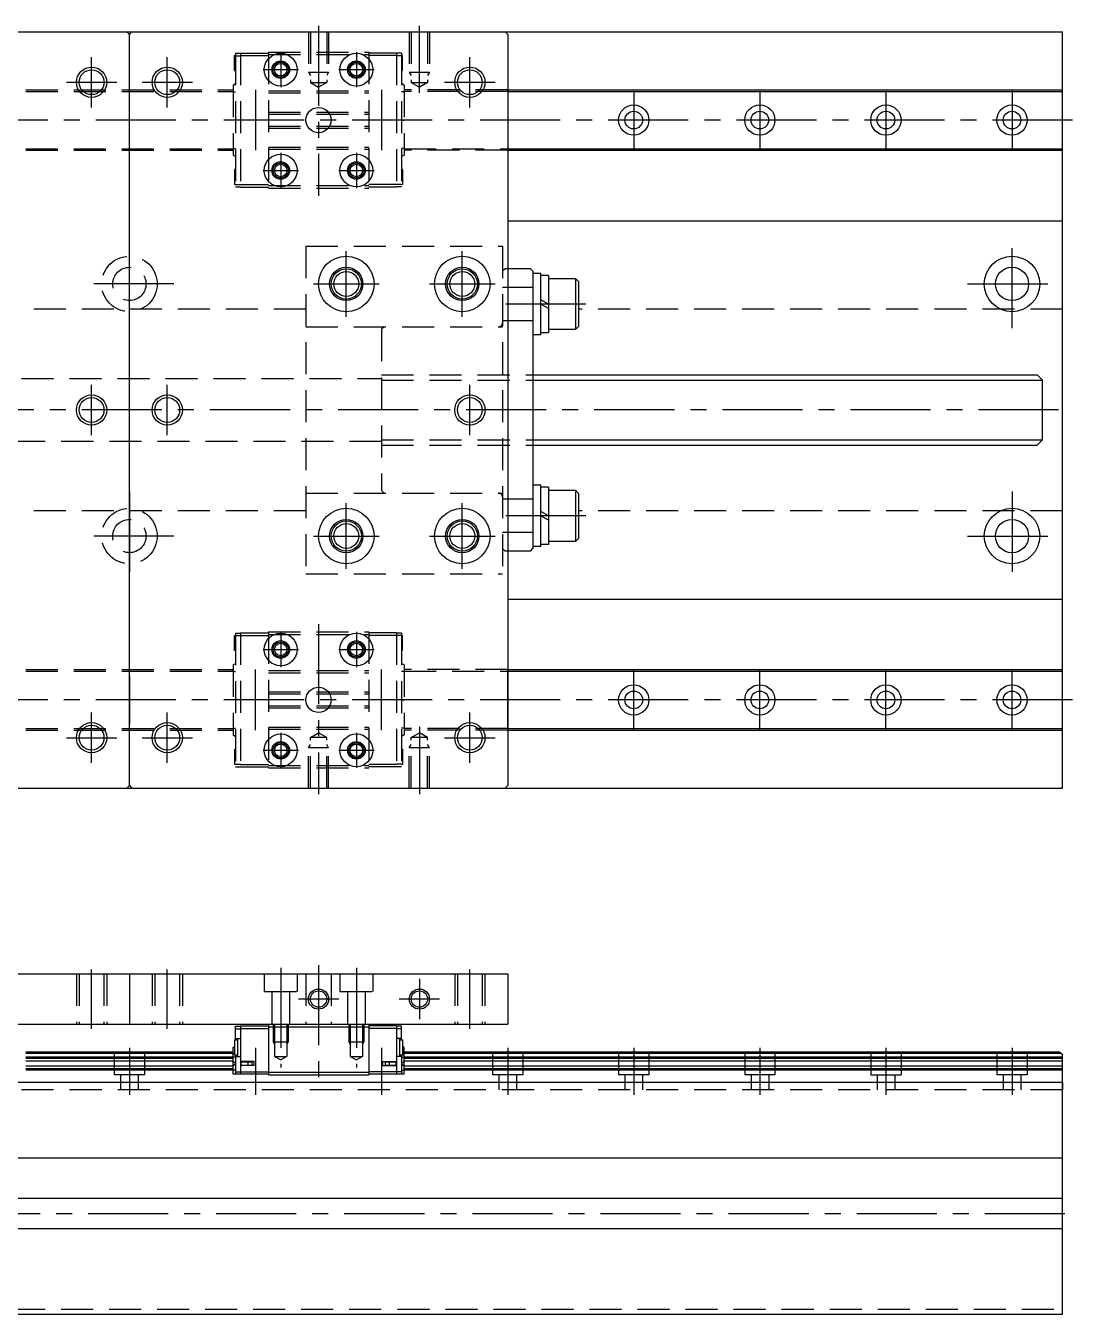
# Model space of a CAD drawing. Extents: x -2 to 724, y -8 to 273.
# Drawn here: x 515.3 to 723.6, y 17.5 to 273 of the extents above; entities that cross this region are included whole.
import ezdxf

# ---------------------------------------------------------------- set-up
doc = ezdxf.new("R2010")
doc.units = 0
doc.header["$LTSCALE"] = 0.5
doc.linetypes.add('CENTER', pattern=[50.8, 31.75, -6.35, 6.35, -6.35])
doc.linetypes.add('DASHED', pattern=[19.05, 12.7, -6.35])
for name, color, linetype in [('MSM_CENTER', 1, 'CENTER'), ('MSM_CONTINUOUS', 7, 'CONTINUOUS'), ('MSM_DASHED', 4, 'DASHED'), ('MSM_NARROW', 5, 'CONTINUOUS')]:
    doc.layers.add(name, color=color, linetype=linetype)

msp = doc.modelspace()

# ---------------------------------------------------------------- linework, layer by layer
at = {"layer": 'MSM_CENTER'}
for p, q in [((573.36, 273.03), (573.36, 239.33)), ((593.36, 259.7), (593.36, 273.03)), ((528.36, 256.83), (528.36, 266.83)), ((543.36, 256.83), (543.36, 266.83)), ((565.86, 267.83), (565.86, 260.83)), ((580.86, 267.83), (580.86, 260.83)), ((603.36, 256.83), (603.36, 266.83)), ((562.36, 264.33), (569.36, 264.33)), ((577.36, 264.33), (584.36, 264.33)), ((523.36, 261.83), (533.36, 261.83)), ((538.36, 261.83), (548.36, 261.83)), ((598.36, 261.83), (608.36, 261.83)), ((535.86, 249.53), (535.86, 259.13)), ((560.86, 260.33), (560.86, 248.33)), ((585.86, 260.33), (585.86, 248.33)), ((610.86, 260.33), (610.86, 248.33)), ((635.86, 260.33), (635.86, 248.33)), ((660.86, 260.33), (660.86, 248.33)), ((685.86, 260.33), (685.86, 248.33)), ((710.86, 260.33), (710.86, 248.33)), ((722.88, 254.33), (346.83, 254.33)), ((565.86, 247.83), (565.86, 240.83)), ((580.86, 247.83), (580.86, 240.83)), ((562.36, 244.33), (569.36, 244.33)), ((577.36, 244.33), (584.36, 244.33)), ((535.86, 213.03), (535.86, 230.63)), ((710.86, 213.03), (710.86, 230.63)), ((578.86, 215.33), (578.86, 228.33)), ((601.86, 215.33), (601.86, 228.33)), ((544.66, 221.83), (527.06, 221.83)), ((572.36, 221.83), (585.36, 221.83)), ((595.36, 221.83), (608.36, 221.83)), ((702.06, 221.83), (719.66, 221.83)), ((626.38, 217.83), (607.86, 217.83)), ((528.36, 191.83), (528.36, 201.83)), ((543.36, 191.83), (543.36, 201.83)), ((603.36, 191.83), (603.36, 201.83)), ((720.11, 196.83), (234.71, 196.83)), ((535.86, 180.63), (535.86, 163.03)), ((710.86, 180.63), (710.86, 163.03)), ((578.86, 165.33), (578.86, 178.33)), ((601.86, 165.33), (601.86, 178.33)), ((626.38, 175.83), (607.86, 175.83)), ((544.66, 171.83), (527.06, 171.83)), ((572.36, 171.83), (585.36, 171.83)), ((595.36, 171.83), (608.36, 171.83)), ((702.06, 171.83), (719.66, 171.83)), ((573.36, 154.33), (573.36, 120.62)), ((565.86, 152.83), (565.86, 145.83)), ((580.86, 152.83), (580.86, 145.83)), ((562.36, 149.33), (569.36, 149.33)), ((577.36, 149.33), (584.36, 149.33)), ((535.86, 144.13), (535.86, 134.53)), ((560.86, 133.33), (560.86, 145.33)), ((585.86, 133.33), (585.86, 145.33)), ((610.86, 133.33), (610.86, 145.33)), ((635.86, 133.33), (635.86, 145.33)), ((660.86, 133.33), (660.86, 145.33)), ((685.86, 133.33), (685.86, 145.33)), ((710.86, 133.33), (710.86, 145.33)), ((722.88, 139.33), (346.83, 139.33)), ((528.36, 126.83), (528.36, 136.83)), ((543.36, 126.83), (543.36, 136.83)), ((603.36, 126.83), (603.36, 136.83)), ((593.36, 133.96), (593.36, 120.62)), ((523.36, 131.83), (533.36, 131.83)), ((538.36, 131.83), (548.36, 131.83)), ((565.86, 132.83), (565.86, 125.83)), ((580.86, 132.83), (580.86, 125.83)), ((598.36, 131.83), (608.36, 131.83)), ((562.36, 129.33), (569.36, 129.33)), ((577.36, 129.33), (584.36, 129.33)), ((528.36, 74.11), (528.36, 85.86)), ((543.36, 74.11), (543.36, 85.86)), ((565.86, 86.22), (565.86, 66.41)), ((573.36, 86.74), (573.36, 63.49)), ((580.86, 86.22), (580.86, 66.41)), ((603.36, 74.11), (603.36, 85.86)), ((593.36, 83.99), (593.36, 75.99)), ((577.36, 79.99), (569.36, 79.99)), ((597.36, 79.99), (589.36, 79.99)), ((535.86, 70.31), (535.86, 60.97)), ((560.86, 70.31), (560.86, 60.97)), ((585.86, 70.31), (585.86, 60.97)), ((610.86, 70.31), (610.86, 60.97)), ((635.86, 70.31), (635.86, 60.97)), ((660.86, 70.31), (660.86, 60.97)), ((685.86, 70.31), (685.86, 60.97)), ((710.86, 70.31), (710.86, 60.97)), ((349.87, 37.49), (723.59, 37.49))]:
    msp.add_line(p, q, dxfattribs=at)
at = {"layer": 'MSM_CONTINUOUS'}
for p, q in [((340.86, 271.83), (720.86, 271.83)), ((535.86, 271.33), (535.36, 271.83)), ((535.86, 271.33), (536.36, 271.83)), ((535.86, 122.33), (535.86, 271.33)), ((610.86, 271.33), (610.36, 271.83)), ((610.86, 271.33), (610.86, 122.33)), ((720.86, 121.83), (720.86, 271.83)), ((610.86, 260.33), (720.86, 260.33)), ((610.86, 260.03), (720.86, 260.03)), ((610.86, 248.63), (720.86, 248.63)), ((610.86, 248.33), (720.86, 248.33)), ((610.86, 234.33), (720.86, 234.33)), ((615.36, 224.83), (610.86, 224.83)), ((615.36, 224.83), (615.86, 224.33)), ((615.86, 224.33), (615.86, 169.33)), ((617.46, 223.93), (615.86, 223.93)), ((617.46, 211.73), (617.46, 223.93)), ((618.96, 223.53), (617.46, 223.53)), ((618.96, 223.53), (618.96, 212.13)), ((624.36, 222.83), (618.96, 222.83)), ((624.96, 222.23), (624.36, 222.83)), ((624.36, 212.83), (624.36, 222.83)), ((624.96, 213.43), (624.96, 222.23)), ((618.96, 217.83), (617.46, 218.69)), ((618.96, 216.96), (617.46, 217.83)), ((618.96, 212.13), (617.46, 212.13)), ((618.96, 212.83), (624.36, 212.83)), ((624.36, 212.83), (624.96, 213.43)), ((617.46, 211.73), (615.86, 211.73)), ((615.86, 203.83), (715.86, 203.83)), ((715.86, 203.83), (716.86, 202.83)), ((716.86, 202.83), (716.86, 190.83)), ((615.86, 189.83), (715.86, 189.83)), ((716.86, 190.83), (715.86, 189.83)), ((617.46, 181.93), (615.86, 181.93)), ((617.46, 169.73), (617.46, 181.93)), ((618.96, 181.53), (617.46, 181.53)), ((618.96, 181.53), (618.96, 170.13)), ((624.36, 180.83), (618.96, 180.83)), ((624.96, 180.23), (624.36, 180.83)), ((624.36, 170.83), (624.36, 180.83)), ((624.96, 171.43), (624.96, 180.23)), ((618.96, 175.83), (617.46, 176.69)), ((618.96, 174.96), (617.46, 175.83)), ((624.36, 170.83), (624.96, 171.43)), ((615.36, 168.83), (610.86, 168.83)), ((615.36, 168.83), (615.86, 169.33)), ((617.46, 169.73), (615.86, 169.73)), ((618.96, 170.13), (617.46, 170.13)), ((618.96, 170.83), (624.36, 170.83)), ((610.86, 159.33), (720.86, 159.33)), ((610.86, 145.33), (720.86, 145.33)), ((610.86, 145.03), (720.86, 145.03)), ((610.86, 133.63), (720.86, 133.63)), ((610.86, 133.33), (720.86, 133.33)), ((340.86, 121.83), (720.86, 121.83)), ((535.86, 122.33), (535.36, 121.83)), ((535.86, 122.33), (536.36, 121.83)), ((610.86, 122.33), (610.36, 121.83)), ((460.86, 84.99), (610.86, 84.99)), ((535.86, 84.99), (535.86, 74.99)), ((610.86, 84.99), (610.86, 74.99)), ((460.86, 74.99), (610.86, 74.99)), ((556.91, 71.89), (556.91, 74.59)), ((556.91, 74.59), (557.91, 74.59)), ((557.91, 74.69), (557.91, 65.09)), ((557.91, 74.69), (563.41, 74.69)), ((557.91, 74.19), (563.41, 74.19)), ((563.41, 74.99), (563.41, 64.99)), ((563.41, 74.49), (583.31, 74.49)), ((583.31, 74.99), (583.31, 64.99)), ((588.81, 74.69), (583.31, 74.69)), ((588.81, 74.19), (583.31, 74.19)), ((588.81, 74.69), (588.81, 65.09)), ((589.81, 74.59), (588.81, 74.59)), ((589.81, 71.89), (589.81, 74.59)), ((556.71, 71.89), (557.31, 71.89)), ((556.71, 71.89), (556.71, 68.89)), ((556.91, 74.09), (557.91, 74.09)), ((556.91, 72.19), (557.91, 72.19)), ((557.31, 72.19), (557.31, 68.59)), ((589.81, 74.09), (588.81, 74.09)), ((589.81, 72.19), (588.81, 72.19)), ((589.41, 72.19), (589.41, 68.59)), ((589.41, 71.89), (590.01, 71.89)), ((590.01, 71.89), (590.01, 68.89)), ((556.41, 69.49), (515.31, 69.49)), ((556.41, 69.19), (515.31, 69.19)), ((556.41, 70.42), (556.71, 70.6)), ((556.41, 65.09), (556.41, 70.42)), ((556.41, 69.12), (556.71, 69.12)), ((590.31, 70.42), (590.01, 70.6)), ((590.31, 69.12), (590.01, 69.12)), ((590.31, 65.09), (590.31, 70.42)), ((720.36, 69.49), (590.31, 69.49)), ((720.66, 69.19), (590.31, 69.19)), ((720.36, 69.49), (720.86, 68.99)), ((556.41, 68.45), (515.31, 68.45)), ((556.41, 68.24), (515.31, 68.24)), ((556.41, 67.69), (515.31, 67.69)), ((556.41, 66.69), (515.31, 66.69)), ((556.91, 68.49), (556.41, 68.49)), ((556.91, 67.37), (556.41, 67.63)), ((556.91, 67.27), (556.41, 67.53)), ((556.91, 67.1), (556.41, 66.84)), ((556.91, 67.01), (556.41, 66.75)), ((557.31, 68.89), (556.71, 68.89)), ((556.91, 68.89), (556.91, 65.09)), ((556.91, 68.59), (557.91, 68.59)), ((556.91, 67.1), (556.91, 67.1)), ((560.61, 67.59), (557.91, 67.59)), ((560.61, 66.79), (557.91, 66.79)), ((558.26, 67.54), (560.11, 67.54)), ((560.11, 66.84), (558.26, 66.84)), ((558.71, 67.54), (558.71, 67.59)), ((558.71, 66.79), (558.71, 66.84)), ((559.17, 67.54), (559.17, 67.59)), ((559.17, 66.79), (559.17, 66.84)), ((559.31, 67.54), (559.31, 66.84)), ((560.11, 67.54), (560.11, 66.84)), ((560.61, 66.79), (560.61, 67.59)), ((586.11, 67.59), (588.81, 67.59)), ((586.11, 66.79), (586.11, 67.59)), ((586.11, 66.79), (588.81, 66.79)), ((586.61, 66.84), (586.61, 67.54)), ((586.61, 67.54), (588.46, 67.54)), ((588.46, 66.84), (586.61, 66.84)), ((587.41, 66.84), (587.41, 67.54)), ((587.55, 67.54), (587.55, 67.59)), ((587.55, 66.79), (587.55, 66.84)), ((588.01, 67.54), (588.01, 67.59)), ((588.01, 66.79), (588.01, 66.84)), ((589.81, 68.59), (588.81, 68.59)), ((590.01, 68.89), (589.41, 68.89)), ((589.81, 68.89), (589.81, 65.09)), ((589.81, 68.49), (590.31, 68.49)), ((589.81, 67.37), (590.31, 67.63)), ((589.81, 67.27), (590.31, 67.53)), ((589.81, 67.1), (589.81, 67.1)), ((589.81, 67.1), (590.31, 66.84)), ((589.81, 67.01), (590.31, 66.75)), ((720.86, 68.45), (590.31, 68.45)), ((720.86, 68.24), (590.31, 68.24)), ((720.86, 67.69), (590.31, 67.69)), ((720.86, 66.69), (590.31, 66.69)), ((720.86, 17.49), (720.86, 68.99)), ((556.41, 66.13), (515.31, 66.13)), ((556.41, 65.92), (515.31, 65.92)), ((556.91, 65.88), (556.41, 65.88)), ((563.41, 65.09), (556.41, 65.09)), ((556.91, 65.59), (563.41, 65.59)), ((563.41, 65.49), (583.31, 65.49)), ((563.41, 64.99), (583.31, 64.99)), ((589.81, 65.59), (583.31, 65.59)), ((590.31, 65.09), (583.31, 65.09)), ((589.81, 65.88), (590.31, 65.88)), ((720.86, 66.13), (590.31, 66.13)), ((720.86, 65.92), (590.31, 65.92)), ((350.86, 63.49), (720.86, 63.49)), ((350.86, 48.49), (720.86, 48.49)), ((350.86, 40.49), (720.86, 40.49)), ((350.86, 34.49), (720.86, 34.49)), ((350.86, 17.49), (720.86, 17.49))]:
    msp.add_line(p, q, dxfattribs=at)
for centre, radius in [((565.86, 264.33), 3.25), ((565.86, 264.33), 1.75), ((580.86, 264.33), 3.25), ((580.86, 264.33), 1.75), ((528.36, 261.83), 2.46), ((543.36, 261.83), 2.46), ((565.86, 264.33), 1.23), ((580.86, 264.33), 1.23), ((603.36, 261.83), 2.46), ((573.36, 254.33), 2.5), ((635.86, 254.33), 3), ((635.86, 254.33), 1.75), ((660.86, 254.33), 3), ((660.86, 254.33), 1.75), ((685.86, 254.33), 3), ((685.86, 254.33), 1.75), ((710.86, 254.33), 3), ((710.86, 254.33), 1.75), ((565.86, 244.33), 3.25), ((565.86, 244.33), 1.75), ((565.86, 244.33), 1.23), ((580.86, 244.33), 3.25), ((580.86, 244.33), 1.75), ((580.86, 244.33), 1.23), ((578.86, 221.83), 5.5), ((578.86, 221.83), 3.3), ((601.86, 221.83), 5.5), ((601.86, 221.83), 3.3), ((710.86, 221.83), 5.5), ((710.86, 221.83), 3.3), ((578.86, 221.83), 2.46), ((601.86, 221.83), 2.46), ((528.36, 196.83), 2.46), ((543.36, 196.83), 2.46), ((603.36, 196.83), 2.46), ((578.86, 171.83), 5.5), ((601.86, 171.83), 5.5), ((710.86, 171.83), 5.5), ((578.86, 171.83), 3.3), ((578.86, 171.83), 2.46), ((601.86, 171.83), 3.3), ((601.86, 171.83), 2.46), ((710.86, 171.83), 3.3), ((565.86, 149.33), 3.25), ((565.86, 149.33), 1.75), ((580.86, 149.33), 3.25), ((580.86, 149.33), 1.75), ((565.86, 149.33), 1.23), ((580.86, 149.33), 1.23), ((573.36, 139.33), 2.5), ((635.86, 139.33), 3), ((635.86, 139.33), 1.75), ((660.86, 139.33), 3), ((660.86, 139.33), 1.75), ((685.86, 139.33), 3), ((685.86, 139.33), 1.75), ((710.86, 139.33), 3), ((710.86, 139.33), 1.75), ((528.36, 131.83), 2.46), ((543.36, 131.83), 2.46), ((603.36, 131.83), 2.46), ((565.86, 129.33), 3.25), ((565.86, 129.33), 1.75), ((565.86, 129.33), 1.23), ((580.86, 129.33), 3.25), ((580.86, 129.33), 1.75), ((580.86, 129.33), 1.23), ((573.36, 79.99), 1.62), ((593.36, 79.99), 1.62)]:
    msp.add_circle(centre, radius, dxfattribs=at)
for centre, start, end in [((558.26, 67.19), 90, 270), ((588.46, 67.19), 270, 90)]:
    msp.add_arc(centre, 0.35, start, end, dxfattribs=at)
at = {"layer": 'MSM_DASHED'}
for p, q in [((571.36, 271.83), (571.36, 263.83)), ((571.74, 271.83), (571.74, 261.76)), ((574.98, 271.83), (574.98, 261.76)), ((575.36, 271.83), (575.36, 263.83)), ((591.36, 271.83), (591.36, 263.83)), ((591.74, 271.83), (591.74, 261.76)), ((594.98, 271.83), (594.98, 261.76)), ((595.36, 271.83), (595.36, 263.83)), ((556.91, 267.13), (556.71, 267.13)), ((556.71, 264.13), (556.71, 267.13)), ((556.91, 267.58), (557.91, 267.58)), ((556.91, 267.58), (556.91, 241.08)), ((556.91, 267.08), (557.91, 267.08)), ((557.91, 267.63), (563.41, 267.63)), ((557.91, 267.63), (557.91, 241.03)), ((557.91, 267.13), (563.41, 267.13)), ((563.41, 267.83), (583.31, 267.83)), ((563.41, 267.83), (563.41, 240.83)), ((563.41, 267.33), (583.31, 267.33)), ((583.31, 267.83), (583.31, 240.83)), ((588.81, 267.63), (583.31, 267.63)), ((588.81, 267.13), (583.31, 267.13)), ((588.81, 267.63), (588.81, 241.03)), ((589.81, 267.58), (588.81, 267.58)), ((589.81, 267.08), (588.81, 267.08)), ((589.81, 267.58), (589.81, 241.08)), ((590.01, 267.13), (589.81, 267.13)), ((590.01, 264.13), (590.01, 267.13)), ((556.71, 264.13), (556.91, 264.13)), ((571.36, 263.83), (575.36, 263.83)), ((571.36, 263.83), (571.74, 263.17)), ((575.36, 263.83), (574.98, 263.17)), ((589.81, 264.13), (590.01, 264.13)), ((591.36, 263.83), (595.36, 263.83)), ((591.36, 263.83), (591.74, 263.17)), ((595.36, 263.83), (594.98, 263.17)), ((556.41, 261.26), (556.91, 261.56)), ((556.41, 261.26), (556.41, 247.4)), ((571.74, 261.76), (574.98, 261.76)), ((571.74, 261.76), (573.36, 260.83)), ((574.98, 261.76), (573.36, 260.83)), ((590.31, 261.26), (589.81, 261.56)), ((590.31, 261.26), (590.31, 247.4)), ((591.74, 261.76), (594.98, 261.76)), ((591.74, 261.76), (593.36, 260.83)), ((594.98, 261.76), (593.36, 260.83)), ((515.31, 260.33), (556.41, 260.33)), ((515.31, 260.03), (556.41, 260.03)), ((556.41, 259.96), (556.91, 259.96)), ((563.41, 260.13), (583.31, 260.13)), ((563.41, 259.73), (583.31, 259.73)), ((590.31, 259.96), (589.81, 259.96)), ((610.86, 260.33), (590.31, 260.33)), ((610.86, 260.03), (590.31, 260.03)), ((563.41, 255.93), (583.31, 255.93)), ((556.91, 254.33), (556.41, 254.33)), ((563.41, 255.53), (583.31, 255.53)), ((563.41, 253.13), (583.31, 253.13)), ((589.81, 254.33), (590.31, 254.33)), ((563.41, 252.73), (583.31, 252.73)), ((515.31, 248.63), (556.41, 248.63)), ((515.31, 248.33), (556.41, 248.33)), ((556.41, 248.7), (556.91, 248.7)), ((563.41, 248.93), (583.31, 248.93)), ((563.41, 248.53), (583.31, 248.53)), ((590.31, 248.7), (589.81, 248.7)), ((590.31, 248.63), (610.86, 248.63)), ((610.86, 248.33), (590.31, 248.33)), ((556.41, 247.4), (556.91, 247.1)), ((590.31, 247.4), (589.81, 247.1)), ((556.91, 244.53), (556.71, 244.53)), ((556.71, 244.53), (556.71, 241.53)), ((590.01, 244.53), (589.81, 244.53)), ((590.01, 244.53), (590.01, 241.53)), ((556.71, 241.53), (556.91, 241.53)), ((556.91, 241.58), (557.91, 241.58)), ((556.91, 241.08), (557.91, 241.08)), ((557.91, 241.53), (563.41, 241.53)), ((557.91, 241.03), (563.41, 241.03)), ((563.41, 241.33), (583.31, 241.33)), ((563.41, 240.83), (583.31, 240.83)), ((588.81, 241.53), (583.31, 241.53)), ((588.81, 241.03), (583.31, 241.03)), ((589.81, 241.58), (588.81, 241.58)), ((589.81, 241.08), (588.81, 241.08)), ((589.81, 241.53), (590.01, 241.53)), ((570.86, 229.33), (570.86, 164.33)), ((570.86, 229.33), (609.86, 229.33)), ((609.86, 229.33), (609.86, 164.33)), ((610.36, 224.83), (609.86, 224.33)), ((610.86, 224.83), (610.36, 224.83)), ((615.86, 221.13), (609.86, 221.13)), ((570.86, 216.83), (500.86, 216.83)), ((720.86, 216.83), (624.96, 216.83)), ((570.86, 213.33), (609.86, 213.33)), ((586.36, 213.33), (585.86, 212.83)), ((585.86, 212.83), (585.86, 180.83)), ((615.86, 214.53), (609.86, 214.53)), ((485.86, 203.08), (585.86, 203.08)), ((585.86, 203.83), (615.86, 203.83)), ((585.86, 202.75), (615.86, 202.75)), ((585.86, 190.58), (485.86, 190.58)), ((585.86, 190.91), (615.86, 190.91)), ((585.86, 189.83), (615.86, 189.83)), ((570.86, 180.33), (609.86, 180.33)), ((585.86, 180.83), (586.36, 180.33)), ((615.86, 179.13), (609.86, 179.13)), ((570.86, 176.83), (500.86, 176.83)), ((720.86, 176.83), (624.96, 176.83)), ((615.86, 172.53), (609.86, 172.53)), ((610.36, 168.83), (609.86, 169.33)), ((610.86, 168.83), (610.36, 168.83)), ((570.86, 164.33), (609.86, 164.33)), ((556.71, 152.13), (556.91, 152.13)), ((556.71, 149.13), (556.71, 152.13)), ((556.91, 152.58), (556.91, 126.08)), ((556.91, 152.58), (557.91, 152.58)), ((556.91, 152.08), (557.91, 152.08)), ((557.91, 152.63), (557.91, 126.03)), ((557.91, 152.63), (563.41, 152.63)), ((557.91, 152.13), (563.41, 152.13)), ((563.41, 152.83), (583.31, 152.83)), ((563.41, 152.83), (563.41, 125.83)), ((563.41, 152.33), (583.31, 152.33)), ((583.31, 152.83), (583.31, 125.83)), ((588.81, 152.63), (583.31, 152.63)), ((588.81, 152.13), (583.31, 152.13)), ((588.81, 152.63), (588.81, 126.03)), ((589.81, 152.58), (588.81, 152.58)), ((589.81, 152.08), (588.81, 152.08)), ((589.81, 152.58), (589.81, 126.08)), ((589.81, 152.13), (590.01, 152.13)), ((590.01, 149.13), (590.01, 152.13)), ((556.91, 149.13), (556.71, 149.13)), ((590.01, 149.13), (589.81, 149.13)), ((556.41, 146.26), (556.91, 146.56)), ((556.41, 146.26), (556.41, 132.4)), ((590.31, 146.26), (589.81, 146.56)), ((590.31, 146.26), (590.31, 132.4)), ((515.31, 145.33), (556.41, 145.33)), ((515.31, 145.03), (556.41, 145.03)), ((556.41, 144.96), (556.91, 144.96)), ((563.41, 145.13), (583.31, 145.13)), ((563.41, 144.73), (583.31, 144.73)), ((590.31, 144.96), (589.81, 144.96)), ((610.86, 145.33), (590.31, 145.33)), ((590.31, 145.03), (610.86, 145.03)), ((563.41, 140.93), (583.31, 140.93)), ((556.91, 139.33), (556.41, 139.33)), ((563.41, 140.53), (583.31, 140.53)), ((563.41, 138.13), (583.31, 138.13)), ((589.81, 139.33), (590.31, 139.33)), ((563.41, 137.73), (583.31, 137.73)), ((515.31, 133.63), (556.41, 133.63)), ((515.31, 133.33), (556.41, 133.33)), ((556.41, 133.7), (556.91, 133.7)), ((563.41, 133.93), (583.31, 133.93)), ((563.41, 133.53), (583.31, 133.53)), ((590.31, 133.7), (589.81, 133.7)), ((610.86, 133.63), (590.31, 133.63)), ((610.86, 133.33), (590.31, 133.33)), ((556.41, 132.4), (556.91, 132.1)), ((571.36, 129.83), (571.74, 130.49)), ((571.74, 131.89), (573.36, 132.83)), ((574.98, 131.89), (571.74, 131.89)), ((571.74, 121.83), (571.74, 131.89)), ((574.98, 131.89), (573.36, 132.83)), ((574.98, 121.83), (574.98, 131.89)), ((575.36, 129.83), (574.98, 130.49)), ((590.31, 132.4), (589.81, 132.1)), ((591.36, 129.83), (591.74, 130.49)), ((591.74, 131.89), (593.36, 132.83)), ((594.98, 131.89), (591.74, 131.89)), ((591.74, 121.83), (591.74, 131.89)), ((594.98, 131.89), (593.36, 132.83)), ((594.98, 121.83), (594.98, 131.89)), ((595.36, 129.83), (594.98, 130.49)), ((556.71, 129.53), (556.91, 129.53)), ((556.71, 129.53), (556.71, 126.53)), ((575.36, 129.83), (571.36, 129.83)), ((571.36, 121.83), (571.36, 129.83)), ((575.36, 121.83), (575.36, 129.83)), ((589.81, 129.53), (590.01, 129.53)), ((590.01, 129.53), (590.01, 126.53)), ((595.36, 129.83), (591.36, 129.83)), ((591.36, 121.83), (591.36, 129.83)), ((595.36, 121.83), (595.36, 129.83)), ((556.91, 126.53), (556.71, 126.53)), ((556.91, 126.58), (557.91, 126.58)), ((556.91, 126.08), (557.91, 126.08)), ((557.91, 126.53), (563.41, 126.53)), ((557.91, 126.03), (563.41, 126.03)), ((563.41, 126.33), (583.31, 126.33)), ((563.41, 125.83), (583.31, 125.83)), ((588.81, 126.53), (583.31, 126.53)), ((588.81, 126.03), (583.31, 126.03)), ((589.81, 126.58), (588.81, 126.58)), ((589.81, 126.08), (588.81, 126.08)), ((590.01, 126.53), (589.81, 126.53)), ((525.36, 84.99), (525.36, 74.99)), ((525.9, 84.99), (525.9, 74.99)), ((530.82, 84.99), (530.82, 74.99)), ((531.36, 84.99), (531.36, 74.99)), ((540.36, 84.99), (540.36, 74.99)), ((540.9, 84.99), (540.9, 74.99)), ((545.82, 84.99), (545.82, 74.99)), ((546.36, 84.99), (546.36, 74.99)), ((562.61, 84.99), (562.61, 81.49)), ((569.11, 84.99), (569.11, 81.49)), ((570.86, 84.99), (570.86, 74.99)), ((575.86, 84.99), (575.86, 74.99)), ((577.61, 84.99), (577.61, 81.49)), ((584.11, 84.99), (584.11, 81.49)), ((600.36, 84.99), (600.36, 74.99)), ((600.9, 84.99), (600.9, 74.99)), ((605.82, 84.99), (605.82, 74.99)), ((606.36, 84.99), (606.36, 74.99)), ((562.61, 81.49), (569.11, 81.49)), ((564.11, 81.49), (564.11, 74.99)), ((567.61, 81.49), (567.61, 74.99)), ((577.61, 81.49), (584.11, 81.49)), ((579.11, 81.49), (579.11, 74.99)), ((582.61, 81.49), (582.61, 74.99)), ((564.36, 74.99), (564.36, 71.49)), ((564.63, 74.99), (564.63, 68.62)), ((567.09, 74.99), (567.09, 68.62)), ((567.36, 74.99), (567.36, 71.49)), ((579.36, 74.99), (579.36, 71.49)), ((579.63, 74.99), (579.63, 68.62)), ((582.09, 74.99), (582.09, 68.62)), ((582.36, 74.99), (582.36, 71.49)), ((532.86, 69.49), (532.86, 64.99)), ((538.86, 69.49), (538.86, 64.99)), ((564.36, 71.49), (564.63, 71.02)), ((564.36, 71.49), (567.36, 71.49)), ((567.36, 71.49), (567.09, 71.02)), ((579.36, 71.49), (579.63, 71.02)), ((579.36, 71.49), (582.36, 71.49)), ((582.36, 71.49), (582.09, 71.02)), ((607.86, 69.49), (607.86, 64.99)), ((613.86, 69.49), (613.86, 64.99)), ((632.86, 69.49), (632.86, 64.99)), ((638.86, 69.49), (638.86, 64.99)), ((657.86, 69.49), (657.86, 64.99)), ((663.86, 69.49), (663.86, 64.99)), ((682.86, 69.49), (682.86, 64.99)), ((688.86, 69.49), (688.86, 64.99)), ((707.86, 69.49), (707.86, 64.99)), ((713.86, 69.49), (713.86, 64.99)), ((564.63, 68.62), (567.09, 68.62)), ((564.63, 68.62), (565.86, 67.91)), ((567.09, 68.62), (565.86, 67.91)), ((579.63, 68.62), (582.09, 68.62)), ((579.63, 68.62), (580.86, 67.91)), ((582.09, 68.62), (580.86, 67.91)), ((538.86, 64.99), (532.86, 64.99)), ((534.11, 64.99), (534.11, 61.99)), ((537.61, 64.99), (537.61, 61.99)), ((613.86, 64.99), (607.86, 64.99)), ((609.11, 64.99), (609.11, 61.99)), ((612.61, 64.99), (612.61, 61.99)), ((638.86, 64.99), (632.86, 64.99)), ((634.11, 64.99), (634.11, 61.99)), ((637.61, 64.99), (637.61, 61.99)), ((663.86, 64.99), (657.86, 64.99)), ((659.11, 64.99), (659.11, 61.99)), ((662.61, 64.99), (662.61, 61.99)), ((682.86, 64.99), (688.86, 64.99)), ((684.11, 64.99), (684.11, 61.99)), ((687.61, 64.99), (687.61, 61.99)), ((713.86, 64.99), (707.86, 64.99)), ((709.11, 64.99), (709.11, 61.99)), ((712.61, 64.99), (712.61, 61.99)), ((720.86, 61.99), (350.86, 61.99)), ((720.86, 63.49), (720.86, 61.99)), ((350.86, 18.49), (720.86, 18.49))]:
    msp.add_line(p, q, dxfattribs=at)
for centre, radius in [((535.86, 221.83), 5.5), ((535.86, 221.83), 3.3), ((535.86, 171.83), 5.5), ((535.86, 171.83), 3.3)]:
    msp.add_circle(centre, radius, dxfattribs=at)
for centre, start, end in [((609.06, 214.13), 270, 0), ((609.06, 179.53), 0, 90)]:
    msp.add_arc(centre, 0.8, start, end, dxfattribs=at)
at = {"layer": 'MSM_NARROW'}
for p, q in [((615.86, 202.75), (716.86, 202.75)), ((615.86, 190.91), (716.86, 190.91))]:
    msp.add_line(p, q, dxfattribs=at)
for centre, radius in [((565.86, 264.33), 1.5), ((580.86, 264.33), 1.5), ((528.36, 261.83), 3), ((543.36, 261.83), 3), ((603.36, 261.83), 3), ((565.86, 244.33), 1.5), ((580.86, 244.33), 1.5), ((578.86, 221.83), 3), ((601.86, 221.83), 3), ((528.36, 196.83), 3), ((543.36, 196.83), 3), ((603.36, 196.83), 3), ((578.86, 171.83), 3), ((601.86, 171.83), 3), ((565.86, 149.33), 1.5), ((580.86, 149.33), 1.5), ((528.36, 131.83), 3), ((543.36, 131.83), 3), ((603.36, 131.83), 3), ((565.86, 129.33), 1.5), ((580.86, 129.33), 1.5), ((573.36, 79.99), 2), ((593.36, 79.99), 2)]:
    msp.add_circle(centre, radius, dxfattribs=at)

doc.saveas('drawing.dxf')
